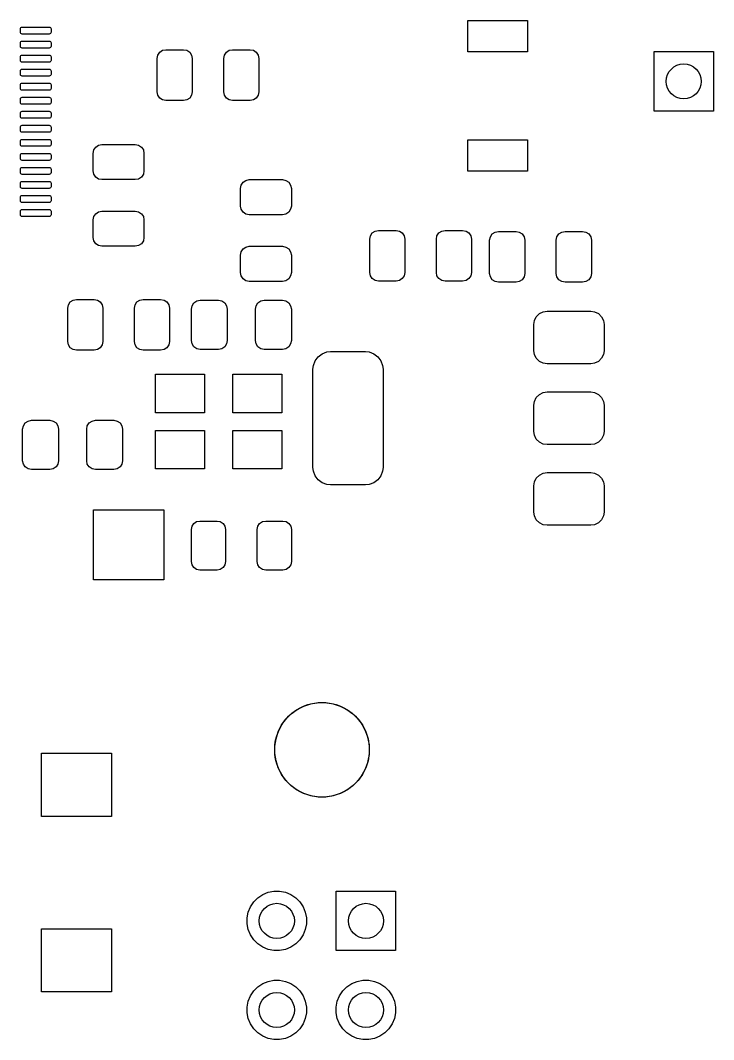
# Model space of a CAD drawing. Header units: inches. Extents: x 0.71 to 7.54, y -5.09 to -0.82.
# Drawn here: x 4.346 to 5.125, y -2.825 to -1.681 of the extents above; entities that cross this region are included whole.
import ezdxf

# ---------------------------------------------------------------- set-up
doc = ezdxf.new("R2010")
doc.units = ezdxf.units.IN
doc.header["$MEASUREMENT"] = 0
doc.layers.add('BLACK', color=250, linetype='CONTINUOUS')

msp = doc.modelspace()

# ---------------------------------------------------------------- linework, layer by layer
at = {"layer": 'BLACK', "linetype": 'CONTINUOUS'}
for p, q in [((4.3465, -1.6909), (4.3466, -1.6902)), ((4.3465, -1.6949), (4.3465, -1.6909)), ((4.3466, -1.6902), (4.347, -1.6896)), ((4.347, -1.6896), (4.3477, -1.6891)), ((4.3477, -1.6891), (4.3484, -1.689)), ((4.3484, -1.689), (4.3789, -1.689)), ((4.3789, -1.689), (4.3797, -1.6891)), ((4.3797, -1.6891), (4.3803, -1.6896)), ((4.3803, -1.6896), (4.3808, -1.6902)), ((4.3808, -1.6902), (4.3809, -1.6909)), ((4.3809, -1.6909), (4.3809, -1.6949)), ((4.8488, -1.7169), (4.8488, -1.6815)), ((4.8488, -1.6815), (4.9157, -1.6815)), ((4.9157, -1.6815), (4.9157, -1.7169)), ((4.3466, -1.6956), (4.3465, -1.6949)), ((4.347, -1.6963), (4.3466, -1.6956)), ((4.3477, -1.6967), (4.347, -1.6963)), ((4.3484, -1.6969), (4.3477, -1.6967)), ((4.3789, -1.6969), (4.3484, -1.6969)), ((4.3797, -1.6967), (4.3789, -1.6969)), ((4.3803, -1.6963), (4.3797, -1.6967)), ((4.3808, -1.6956), (4.3803, -1.6963)), ((4.3809, -1.6949), (4.3808, -1.6956)), ((4.3465, -1.7067), (4.3466, -1.7059)), ((4.3465, -1.7106), (4.3465, -1.7067)), ((4.3466, -1.7114), (4.3465, -1.7106)), ((4.3466, -1.7059), (4.347, -1.7053)), ((4.347, -1.712), (4.3466, -1.7114)), ((4.347, -1.7053), (4.3477, -1.7049)), ((4.3477, -1.7124), (4.347, -1.712)), ((4.3477, -1.7049), (4.3484, -1.7047)), ((4.3484, -1.7126), (4.3477, -1.7124)), ((4.3484, -1.7047), (4.3789, -1.7047)), ((4.3789, -1.7126), (4.3484, -1.7126)), ((4.3789, -1.7047), (4.3797, -1.7049)), ((4.3797, -1.7124), (4.3789, -1.7126)), ((4.3797, -1.7049), (4.3803, -1.7053)), ((4.3803, -1.712), (4.3797, -1.7124)), ((4.3803, -1.7053), (4.3808, -1.7059)), ((4.3808, -1.7114), (4.3803, -1.712)), ((4.3808, -1.7059), (4.3809, -1.7067)), ((4.3809, -1.7106), (4.3808, -1.7114)), ((4.3809, -1.7067), (4.3809, -1.7106)), ((4.5029, -1.7173), (4.5061, -1.7151)), ((4.5061, -1.7151), (4.5098, -1.7144)), ((4.5098, -1.7144), (4.5295, -1.7144)), ((4.5295, -1.7144), (4.5333, -1.7151)), ((4.5333, -1.7151), (4.5365, -1.7173)), ((4.5777, -1.7173), (4.5809, -1.7151)), ((4.5809, -1.7151), (4.5846, -1.7144)), ((4.5846, -1.7144), (4.6043, -1.7144)), ((4.6043, -1.7144), (4.6081, -1.7151)), ((4.6081, -1.7151), (4.6113, -1.7173)), ((4.3465, -1.7224), (4.3466, -1.7217)), ((4.3465, -1.7264), (4.3465, -1.7224)), ((4.3466, -1.7271), (4.3465, -1.7264)), ((4.3466, -1.7217), (4.347, -1.721)), ((4.347, -1.721), (4.3477, -1.7206)), ((4.3477, -1.7206), (4.3484, -1.7205)), ((4.3484, -1.7205), (4.3789, -1.7205)), ((4.3789, -1.7205), (4.3797, -1.7206)), ((4.3797, -1.7206), (4.3803, -1.721)), ((4.3803, -1.721), (4.3808, -1.7217)), ((4.3808, -1.7217), (4.3809, -1.7224)), ((4.3809, -1.7264), (4.3808, -1.7271)), ((4.3809, -1.7224), (4.3809, -1.7264)), ((4.5, -1.7242), (4.5007, -1.7204)), ((4.5, -1.7616), (4.5, -1.7242)), ((4.5007, -1.7204), (4.5029, -1.7173)), ((4.5365, -1.7173), (4.5386, -1.7204)), ((4.5386, -1.7204), (4.5394, -1.7242)), ((4.5394, -1.7242), (4.5394, -1.7616)), ((4.5748, -1.7242), (4.5756, -1.7204)), ((4.5748, -1.7616), (4.5748, -1.7242)), ((4.5756, -1.7204), (4.5777, -1.7173)), ((4.6113, -1.7173), (4.6134, -1.7204)), ((4.6134, -1.7204), (4.6142, -1.7242)), ((4.6142, -1.7242), (4.6142, -1.7616)), ((4.9157, -1.7169), (4.8488, -1.7169)), ((5.0577, -1.7835), (5.0577, -1.7165)), ((5.0577, -1.7165), (5.1246, -1.7165)), ((5.1246, -1.7165), (5.1246, -1.7835)), ((4.3465, -1.7382), (4.3466, -1.7374)), ((4.3465, -1.7421), (4.3465, -1.7382)), ((4.347, -1.7278), (4.3466, -1.7271)), ((4.3466, -1.7374), (4.347, -1.7368)), ((4.3477, -1.7282), (4.347, -1.7278)), ((4.347, -1.7368), (4.3477, -1.7364)), ((4.3484, -1.7283), (4.3477, -1.7282)), ((4.3477, -1.7364), (4.3484, -1.7362)), ((4.3789, -1.7283), (4.3484, -1.7283)), ((4.3484, -1.7362), (4.3789, -1.7362)), ((4.3797, -1.7282), (4.3789, -1.7283)), ((4.3789, -1.7362), (4.3797, -1.7364)), ((4.3803, -1.7278), (4.3797, -1.7282)), ((4.3797, -1.7364), (4.3803, -1.7368)), ((4.3808, -1.7271), (4.3803, -1.7278)), ((4.3803, -1.7368), (4.3808, -1.7374)), ((4.3808, -1.7374), (4.3809, -1.7382)), ((4.3809, -1.7382), (4.3809, -1.7421)), ((4.3466, -1.7429), (4.3465, -1.7421)), ((4.347, -1.7435), (4.3466, -1.7429)), ((4.3477, -1.7439), (4.347, -1.7435)), ((4.3484, -1.7441), (4.3477, -1.7439)), ((4.3789, -1.7441), (4.3484, -1.7441)), ((4.3797, -1.7439), (4.3789, -1.7441)), ((4.3803, -1.7435), (4.3797, -1.7439)), ((4.3808, -1.7429), (4.3803, -1.7435)), ((4.3809, -1.7421), (4.3808, -1.7429)), ((4.3465, -1.7539), (4.3466, -1.7532)), ((4.3465, -1.7579), (4.3465, -1.7539)), ((4.3466, -1.7586), (4.3465, -1.7579)), ((4.3466, -1.7532), (4.347, -1.7525)), ((4.347, -1.7593), (4.3466, -1.7586)), ((4.347, -1.7525), (4.3477, -1.7521)), ((4.3477, -1.7597), (4.347, -1.7593)), ((4.3477, -1.7521), (4.3484, -1.752)), ((4.3484, -1.7598), (4.3477, -1.7597)), ((4.3484, -1.752), (4.3789, -1.752)), ((4.3789, -1.7598), (4.3484, -1.7598)), ((4.3789, -1.752), (4.3797, -1.7521)), ((4.3797, -1.7597), (4.3789, -1.7598)), ((4.3797, -1.7521), (4.3803, -1.7525)), ((4.3803, -1.7593), (4.3797, -1.7597)), ((4.3803, -1.7525), (4.3808, -1.7532)), ((4.3808, -1.7586), (4.3803, -1.7593)), ((4.3808, -1.7532), (4.3809, -1.7539)), ((4.3809, -1.7579), (4.3808, -1.7586)), ((4.3809, -1.7539), (4.3809, -1.7579)), ((4.3465, -1.7697), (4.3466, -1.7689)), ((4.3465, -1.7736), (4.3465, -1.7697)), ((4.3466, -1.7689), (4.347, -1.7683)), ((4.347, -1.7683), (4.3477, -1.7679)), ((4.3477, -1.7679), (4.3484, -1.7677)), ((4.3484, -1.7677), (4.3789, -1.7677)), ((4.3789, -1.7677), (4.3797, -1.7679)), ((4.3797, -1.7679), (4.3803, -1.7683)), ((4.3803, -1.7683), (4.3808, -1.7689)), ((4.3808, -1.7689), (4.3809, -1.7697)), ((4.3809, -1.7697), (4.3809, -1.7736)), ((4.5007, -1.7654), (4.5, -1.7616)), ((4.5029, -1.7686), (4.5007, -1.7654)), ((4.5061, -1.7707), (4.5029, -1.7686)), ((4.5098, -1.7715), (4.5061, -1.7707)), ((4.5295, -1.7715), (4.5098, -1.7715)), ((4.5333, -1.7707), (4.5295, -1.7715)), ((4.5365, -1.7686), (4.5333, -1.7707)), ((4.5386, -1.7654), (4.5365, -1.7686)), ((4.5394, -1.7616), (4.5386, -1.7654)), ((4.5756, -1.7654), (4.5748, -1.7616)), ((4.5777, -1.7686), (4.5756, -1.7654)), ((4.5809, -1.7707), (4.5777, -1.7686)), ((4.5846, -1.7715), (4.5809, -1.7707)), ((4.6043, -1.7715), (4.5846, -1.7715)), ((4.6081, -1.7707), (4.6043, -1.7715)), ((4.6113, -1.7686), (4.6081, -1.7707)), ((4.6134, -1.7654), (4.6113, -1.7686)), ((4.6142, -1.7616), (4.6134, -1.7654)), ((4.3466, -1.7744), (4.3465, -1.7736)), ((4.347, -1.775), (4.3466, -1.7744)), ((4.3466, -1.7847), (4.347, -1.784)), ((4.3477, -1.7754), (4.347, -1.775)), ((4.347, -1.784), (4.3477, -1.7836)), ((4.3484, -1.7756), (4.3477, -1.7754)), ((4.3477, -1.7836), (4.3484, -1.7835)), ((4.3789, -1.7756), (4.3484, -1.7756)), ((4.3484, -1.7835), (4.3789, -1.7835)), ((4.3797, -1.7754), (4.3789, -1.7756)), ((4.3789, -1.7835), (4.3797, -1.7836)), ((4.3803, -1.775), (4.3797, -1.7754)), ((4.3797, -1.7836), (4.3803, -1.784)), ((4.3808, -1.7744), (4.3803, -1.775)), ((4.3803, -1.784), (4.3808, -1.7847)), ((4.3809, -1.7736), (4.3808, -1.7744)), ((5.1246, -1.7835), (5.0577, -1.7835)), ((4.3465, -1.7854), (4.3466, -1.7847)), ((4.3465, -1.7894), (4.3465, -1.7854)), ((4.3466, -1.7901), (4.3465, -1.7894)), ((4.347, -1.7908), (4.3466, -1.7901)), ((4.3477, -1.7912), (4.347, -1.7908)), ((4.3484, -1.7913), (4.3477, -1.7912)), ((4.3789, -1.7913), (4.3484, -1.7913)), ((4.3797, -1.7912), (4.3789, -1.7913)), ((4.3803, -1.7908), (4.3797, -1.7912)), ((4.3808, -1.7901), (4.3803, -1.7908)), ((4.3808, -1.7847), (4.3809, -1.7854)), ((4.3809, -1.7894), (4.3808, -1.7901)), ((4.3809, -1.7854), (4.3809, -1.7894)), ((4.3465, -1.8012), (4.3466, -1.8004)), ((4.3465, -1.8051), (4.3465, -1.8012)), ((4.3466, -1.8059), (4.3465, -1.8051)), ((4.3466, -1.8004), (4.347, -1.7998)), ((4.347, -1.8065), (4.3466, -1.8059)), ((4.347, -1.7998), (4.3477, -1.7994)), ((4.3477, -1.8069), (4.347, -1.8065)), ((4.3477, -1.7994), (4.3484, -1.7992)), ((4.3484, -1.8071), (4.3477, -1.8069)), ((4.3484, -1.7992), (4.3789, -1.7992)), ((4.3789, -1.8071), (4.3484, -1.8071)), ((4.3789, -1.7992), (4.3797, -1.7994)), ((4.3797, -1.8069), (4.3789, -1.8071)), ((4.3797, -1.7994), (4.3803, -1.7998)), ((4.3803, -1.8065), (4.3797, -1.8069)), ((4.3803, -1.7998), (4.3808, -1.8004)), ((4.3808, -1.8059), (4.3803, -1.8065)), ((4.3808, -1.8004), (4.3809, -1.8012)), ((4.3809, -1.8051), (4.3808, -1.8059)), ((4.3809, -1.8012), (4.3809, -1.8051)), ((4.3465, -1.8169), (4.3466, -1.8162)), ((4.3465, -1.8209), (4.3465, -1.8169)), ((4.3466, -1.8162), (4.347, -1.8155)), ((4.347, -1.8155), (4.3477, -1.8151)), ((4.3477, -1.8151), (4.3484, -1.815)), ((4.3484, -1.815), (4.3789, -1.815)), ((4.3789, -1.815), (4.3797, -1.8151)), ((4.3797, -1.8151), (4.3803, -1.8155)), ((4.3803, -1.8155), (4.3808, -1.8162)), ((4.3808, -1.8162), (4.3809, -1.8169)), ((4.3809, -1.8169), (4.3809, -1.8209)), ((4.8488, -1.8508), (4.8488, -1.8154)), ((4.8488, -1.8154), (4.9157, -1.8154)), ((4.9157, -1.8154), (4.9157, -1.8508)), ((4.3466, -1.8216), (4.3465, -1.8209)), ((4.347, -1.8223), (4.3466, -1.8216)), ((4.3477, -1.8227), (4.347, -1.8223)), ((4.3484, -1.8228), (4.3477, -1.8227)), ((4.3789, -1.8228), (4.3484, -1.8228)), ((4.3797, -1.8227), (4.3789, -1.8228)), ((4.3803, -1.8223), (4.3797, -1.8227)), ((4.3808, -1.8216), (4.3803, -1.8223)), ((4.3809, -1.8209), (4.3808, -1.8216)), ((4.4281, -1.8307), (4.4289, -1.8269)), ((4.4289, -1.8269), (4.431, -1.8237)), ((4.431, -1.8237), (4.4342, -1.8216)), ((4.4342, -1.8216), (4.438, -1.8209)), ((4.438, -1.8209), (4.4754, -1.8209)), ((4.4754, -1.8209), (4.4792, -1.8216)), ((4.4792, -1.8216), (4.4824, -1.8237)), ((4.4824, -1.8237), (4.4845, -1.8269)), ((4.4845, -1.8269), (4.4852, -1.8307)), ((4.3465, -1.8327), (4.3466, -1.8319)), ((4.3465, -1.8366), (4.3465, -1.8327)), ((4.3466, -1.8374), (4.3465, -1.8366)), ((4.3466, -1.8319), (4.347, -1.8313)), ((4.347, -1.838), (4.3466, -1.8374)), ((4.347, -1.8313), (4.3477, -1.8309)), ((4.3477, -1.8384), (4.347, -1.838)), ((4.3477, -1.8309), (4.3484, -1.8307)), ((4.3484, -1.8386), (4.3477, -1.8384)), ((4.3484, -1.8307), (4.3789, -1.8307)), ((4.3789, -1.8386), (4.3484, -1.8386)), ((4.3789, -1.8307), (4.3797, -1.8309)), ((4.3797, -1.8384), (4.3789, -1.8386)), ((4.3797, -1.8309), (4.3803, -1.8313)), ((4.3803, -1.838), (4.3797, -1.8384)), ((4.3803, -1.8313), (4.3808, -1.8319)), ((4.3808, -1.8374), (4.3803, -1.838)), ((4.3808, -1.8319), (4.3809, -1.8327)), ((4.3809, -1.8366), (4.3808, -1.8374)), ((4.3809, -1.8327), (4.3809, -1.8366)), ((4.4281, -1.8504), (4.4281, -1.8307)), ((4.4852, -1.8307), (4.4852, -1.8504)), ((4.3465, -1.8484), (4.3466, -1.8477)), ((4.3465, -1.8524), (4.3465, -1.8484)), ((4.3466, -1.8531), (4.3465, -1.8524)), ((4.3466, -1.8477), (4.347, -1.847)), ((4.347, -1.847), (4.3477, -1.8466)), ((4.3477, -1.8466), (4.3484, -1.8465)), ((4.3484, -1.8465), (4.3789, -1.8465)), ((4.3789, -1.8465), (4.3797, -1.8466)), ((4.3797, -1.8466), (4.3803, -1.847)), ((4.3803, -1.847), (4.3808, -1.8477)), ((4.3808, -1.8477), (4.3809, -1.8484)), ((4.3809, -1.8524), (4.3808, -1.8531)), ((4.3809, -1.8484), (4.3809, -1.8524)), ((4.4289, -1.8542), (4.4281, -1.8504)), ((4.4852, -1.8504), (4.4845, -1.8542)), ((4.9157, -1.8508), (4.8488, -1.8508)), ((4.3465, -1.8642), (4.3466, -1.8634)), ((4.3465, -1.8681), (4.3465, -1.8642)), ((4.347, -1.8538), (4.3466, -1.8531)), ((4.3466, -1.8634), (4.347, -1.8628)), ((4.3477, -1.8542), (4.347, -1.8538)), ((4.347, -1.8628), (4.3477, -1.8624)), ((4.3484, -1.8543), (4.3477, -1.8542)), ((4.3477, -1.8624), (4.3484, -1.8622)), ((4.3789, -1.8543), (4.3484, -1.8543)), ((4.3484, -1.8622), (4.3789, -1.8622)), ((4.3797, -1.8542), (4.3789, -1.8543)), ((4.3789, -1.8622), (4.3797, -1.8624)), ((4.3803, -1.8538), (4.3797, -1.8542)), ((4.3797, -1.8624), (4.3803, -1.8628)), ((4.3808, -1.8531), (4.3803, -1.8538)), ((4.3803, -1.8628), (4.3808, -1.8634)), ((4.3808, -1.8634), (4.3809, -1.8642)), ((4.3809, -1.8642), (4.3809, -1.8681)), ((4.431, -1.8574), (4.4289, -1.8542)), ((4.4342, -1.8595), (4.431, -1.8574)), ((4.438, -1.8602), (4.4342, -1.8595)), ((4.4754, -1.8602), (4.438, -1.8602)), ((4.4792, -1.8595), (4.4754, -1.8602)), ((4.4824, -1.8574), (4.4792, -1.8595)), ((4.4845, -1.8542), (4.4824, -1.8574)), ((4.5943, -1.8663), (4.5964, -1.8631)), ((4.5964, -1.8631), (4.5996, -1.861)), ((4.5996, -1.861), (4.6033, -1.8602)), ((4.6033, -1.8602), (4.6407, -1.8602)), ((4.6407, -1.8602), (4.6445, -1.861)), ((4.6445, -1.861), (4.6477, -1.8631)), ((4.6477, -1.8631), (4.6498, -1.8663)), ((4.3466, -1.8689), (4.3465, -1.8681)), ((4.347, -1.8695), (4.3466, -1.8689)), ((4.3477, -1.8699), (4.347, -1.8695)), ((4.3484, -1.8701), (4.3477, -1.8699)), ((4.3789, -1.8701), (4.3484, -1.8701)), ((4.3797, -1.8699), (4.3789, -1.8701)), ((4.3803, -1.8695), (4.3797, -1.8699)), ((4.3808, -1.8689), (4.3803, -1.8695)), ((4.3809, -1.8681), (4.3808, -1.8689)), ((4.5935, -1.8701), (4.5943, -1.8663)), ((4.5935, -1.8898), (4.5935, -1.8701)), ((4.6498, -1.8663), (4.6506, -1.8701)), ((4.6506, -1.8701), (4.6506, -1.8898)), ((4.3465, -1.8799), (4.3466, -1.8792)), ((4.3465, -1.8839), (4.3465, -1.8799)), ((4.3466, -1.8846), (4.3465, -1.8839)), ((4.3466, -1.8792), (4.347, -1.8785)), ((4.347, -1.8853), (4.3466, -1.8846)), ((4.347, -1.8785), (4.3477, -1.8781)), ((4.3477, -1.8857), (4.347, -1.8853)), ((4.3477, -1.8781), (4.3484, -1.878)), ((4.3484, -1.8858), (4.3477, -1.8857)), ((4.3484, -1.878), (4.3789, -1.878)), ((4.3789, -1.8858), (4.3484, -1.8858)), ((4.3789, -1.878), (4.3797, -1.8781)), ((4.3797, -1.8857), (4.3789, -1.8858)), ((4.3797, -1.8781), (4.3803, -1.8785)), ((4.3803, -1.8853), (4.3797, -1.8857)), ((4.3803, -1.8785), (4.3808, -1.8792)), ((4.3808, -1.8846), (4.3803, -1.8853)), ((4.3808, -1.8792), (4.3809, -1.8799)), ((4.3809, -1.8839), (4.3808, -1.8846)), ((4.3809, -1.8799), (4.3809, -1.8839)), ((4.3465, -1.8957), (4.3466, -1.8949)), ((4.3465, -1.8996), (4.3465, -1.8957)), ((4.3466, -1.8949), (4.347, -1.8943)), ((4.347, -1.8943), (4.3477, -1.8939)), ((4.3477, -1.8939), (4.3484, -1.8937)), ((4.3484, -1.8937), (4.3789, -1.8937)), ((4.3789, -1.8937), (4.3797, -1.8939)), ((4.3797, -1.8939), (4.3803, -1.8943)), ((4.3803, -1.8943), (4.3808, -1.8949)), ((4.3808, -1.8949), (4.3809, -1.8957)), ((4.3809, -1.8957), (4.3809, -1.8996)), ((4.4289, -1.9017), (4.431, -1.8986)), ((4.431, -1.8986), (4.4342, -1.8964)), ((4.4342, -1.8964), (4.438, -1.8957)), ((4.438, -1.8957), (4.4754, -1.8957)), ((4.4754, -1.8957), (4.4792, -1.8964)), ((4.4792, -1.8964), (4.4824, -1.8986)), ((4.4824, -1.8986), (4.4845, -1.9017)), ((4.5943, -1.8935), (4.5935, -1.8898)), ((4.5964, -1.8967), (4.5943, -1.8935)), ((4.5996, -1.8989), (4.5964, -1.8967)), ((4.6477, -1.8967), (4.6445, -1.8989)), ((4.6498, -1.8935), (4.6477, -1.8967)), ((4.6506, -1.8898), (4.6498, -1.8935)), ((4.3466, -1.9004), (4.3465, -1.8996)), ((4.347, -1.901), (4.3466, -1.9004)), ((4.3477, -1.9014), (4.347, -1.901)), ((4.3484, -1.9016), (4.3477, -1.9014)), ((4.3789, -1.9016), (4.3484, -1.9016)), ((4.3797, -1.9014), (4.3789, -1.9016)), ((4.3803, -1.901), (4.3797, -1.9014)), ((4.3808, -1.9004), (4.3803, -1.901)), ((4.3809, -1.8996), (4.3808, -1.9004)), ((4.4281, -1.9055), (4.4289, -1.9017)), ((4.4281, -1.9252), (4.4281, -1.9055)), ((4.4845, -1.9017), (4.4852, -1.9055)), ((4.4852, -1.9055), (4.4852, -1.9252)), ((4.6033, -1.8996), (4.5996, -1.8989)), ((4.6407, -1.8996), (4.6033, -1.8996)), ((4.6445, -1.8989), (4.6407, -1.8996)), ((4.7393, -1.9232), (4.7415, -1.92)), ((4.7415, -1.92), (4.7447, -1.9179)), ((4.7447, -1.9179), (4.7484, -1.9171)), ((4.7484, -1.9171), (4.7681, -1.9171)), ((4.7681, -1.9171), (4.7719, -1.9179)), ((4.7719, -1.9179), (4.7751, -1.92)), ((4.7751, -1.92), (4.7772, -1.9232)), ((4.8141, -1.9232), (4.8163, -1.92)), ((4.8163, -1.92), (4.8195, -1.9179)), ((4.8195, -1.9179), (4.8232, -1.9171)), ((4.8232, -1.9171), (4.8429, -1.9171)), ((4.8429, -1.9171), (4.8467, -1.9179)), ((4.8467, -1.9179), (4.8499, -1.92)), ((4.8499, -1.92), (4.852, -1.9232)), ((4.874, -1.9244), (4.8761, -1.9212)), ((4.8761, -1.9212), (4.8793, -1.9191)), ((4.8793, -1.9191), (4.8831, -1.9183)), ((4.8831, -1.9183), (4.9028, -1.9183)), ((4.9028, -1.9183), (4.9065, -1.9191)), ((4.9065, -1.9191), (4.9097, -1.9212)), ((4.9097, -1.9212), (4.9118, -1.9244)), ((4.9488, -1.9244), (4.9509, -1.9212)), ((4.9509, -1.9212), (4.9541, -1.9191)), ((4.9541, -1.9191), (4.9579, -1.9183)), ((4.9579, -1.9183), (4.9776, -1.9183)), ((4.9776, -1.9183), (4.9813, -1.9191)), ((4.9813, -1.9191), (4.9845, -1.9212)), ((4.9845, -1.9212), (4.9867, -1.9244)), ((4.4289, -1.929), (4.4281, -1.9252)), ((4.431, -1.9322), (4.4289, -1.929)), ((4.4342, -1.9343), (4.431, -1.9322)), ((4.4824, -1.9322), (4.4792, -1.9343)), ((4.4845, -1.929), (4.4824, -1.9322)), ((4.4852, -1.9252), (4.4845, -1.929)), ((4.7386, -1.927), (4.7393, -1.9232)), ((4.7386, -1.9644), (4.7386, -1.927)), ((4.7772, -1.9232), (4.778, -1.927)), ((4.778, -1.927), (4.778, -1.9644)), ((4.8134, -1.927), (4.8141, -1.9232)), ((4.8134, -1.9644), (4.8134, -1.927)), ((4.852, -1.9232), (4.8528, -1.927)), ((4.8528, -1.927), (4.8528, -1.9644)), ((4.8732, -1.9281), (4.874, -1.9244)), ((4.8732, -1.9656), (4.8732, -1.9281)), ((4.9118, -1.9244), (4.9126, -1.9281)), ((4.9126, -1.9281), (4.9126, -1.9656)), ((4.948, -1.9281), (4.9488, -1.9244)), ((4.948, -1.9656), (4.948, -1.9281)), ((4.9867, -1.9244), (4.9874, -1.9281)), ((4.9874, -1.9281), (4.9874, -1.9656)), ((4.438, -1.935), (4.4342, -1.9343)), ((4.4754, -1.935), (4.438, -1.935)), ((4.4792, -1.9343), (4.4754, -1.935)), ((4.5935, -1.9449), (4.5943, -1.9411)), ((4.5943, -1.9411), (4.5964, -1.9379)), ((4.5964, -1.9379), (4.5996, -1.9358)), ((4.5996, -1.9358), (4.6033, -1.935)), ((4.6033, -1.935), (4.6407, -1.935)), ((4.6407, -1.935), (4.6445, -1.9358)), ((4.6445, -1.9358), (4.6477, -1.9379)), ((4.6477, -1.9379), (4.6498, -1.9411)), ((4.6498, -1.9411), (4.6506, -1.9449)), ((4.5935, -1.9646), (4.5935, -1.9449)), ((4.6506, -1.9449), (4.6506, -1.9646)), ((4.5943, -1.9683), (4.5935, -1.9646)), ((4.6506, -1.9646), (4.6498, -1.9683)), ((4.7393, -1.9681), (4.7386, -1.9644)), ((4.778, -1.9644), (4.7772, -1.9681)), ((4.8141, -1.9681), (4.8134, -1.9644)), ((4.8528, -1.9644), (4.852, -1.9681)), ((4.874, -1.9693), (4.8732, -1.9656)), ((4.9126, -1.9656), (4.9118, -1.9693)), ((4.9488, -1.9693), (4.948, -1.9656)), ((4.9874, -1.9656), (4.9867, -1.9693)), ((4.5964, -1.9715), (4.5943, -1.9683)), ((4.5996, -1.9737), (4.5964, -1.9715)), ((4.6033, -1.9744), (4.5996, -1.9737)), ((4.6407, -1.9744), (4.6033, -1.9744)), ((4.6445, -1.9737), (4.6407, -1.9744)), ((4.6477, -1.9715), (4.6445, -1.9737)), ((4.6498, -1.9683), (4.6477, -1.9715)), ((4.7415, -1.9713), (4.7393, -1.9681)), ((4.7447, -1.9735), (4.7415, -1.9713)), ((4.7484, -1.9742), (4.7447, -1.9735)), ((4.7681, -1.9742), (4.7484, -1.9742)), ((4.7719, -1.9735), (4.7681, -1.9742)), ((4.7751, -1.9713), (4.7719, -1.9735)), ((4.7772, -1.9681), (4.7751, -1.9713)), ((4.8163, -1.9713), (4.8141, -1.9681)), ((4.8195, -1.9735), (4.8163, -1.9713)), ((4.8232, -1.9742), (4.8195, -1.9735)), ((4.8429, -1.9742), (4.8232, -1.9742)), ((4.8467, -1.9735), (4.8429, -1.9742)), ((4.8499, -1.9713), (4.8467, -1.9735)), ((4.852, -1.9681), (4.8499, -1.9713)), ((4.8761, -1.9725), (4.874, -1.9693)), ((4.8793, -1.9746), (4.8761, -1.9725)), ((4.8831, -1.9754), (4.8793, -1.9746)), ((4.9028, -1.9754), (4.8831, -1.9754)), ((4.9065, -1.9746), (4.9028, -1.9754)), ((4.9097, -1.9725), (4.9065, -1.9746)), ((4.9118, -1.9693), (4.9097, -1.9725)), ((4.9509, -1.9725), (4.9488, -1.9693)), ((4.9541, -1.9746), (4.9509, -1.9725)), ((4.9579, -1.9754), (4.9541, -1.9746)), ((4.9776, -1.9754), (4.9579, -1.9754)), ((4.9813, -1.9746), (4.9776, -1.9754)), ((4.9845, -1.9725), (4.9813, -1.9746)), ((4.9867, -1.9693), (4.9845, -1.9725)), ((4.3996, -2.0044), (4.4004, -2.0007)), ((4.4004, -2.0007), (4.4025, -1.9975)), ((4.4025, -1.9975), (4.4057, -1.9953)), ((4.4057, -1.9953), (4.4094, -1.9946)), ((4.4094, -1.9946), (4.4291, -1.9946)), ((4.4291, -1.9946), (4.4329, -1.9953)), ((4.4329, -1.9953), (4.4361, -1.9975)), ((4.4361, -1.9975), (4.4382, -2.0007)), ((4.4382, -2.0007), (4.439, -2.0044)), ((4.4744, -2.0044), (4.4752, -2.0007)), ((4.4752, -2.0007), (4.4773, -1.9975)), ((4.4773, -1.9975), (4.4805, -1.9953)), ((4.4805, -1.9953), (4.4843, -1.9946)), ((4.4843, -1.9946), (4.5039, -1.9946)), ((4.5039, -1.9946), (4.5077, -1.9953)), ((4.5077, -1.9953), (4.5109, -1.9975)), ((4.5109, -1.9975), (4.513, -2.0007)), ((4.513, -2.0007), (4.5138, -2.0044)), ((4.5391, -2.0017), (4.5413, -1.9985)), ((4.5413, -1.9985), (4.5445, -1.9963)), ((4.5445, -1.9963), (4.5482, -1.9956)), ((4.5482, -1.9956), (4.5689, -1.9956)), ((4.5689, -1.9956), (4.5727, -1.9963)), ((4.5727, -1.9963), (4.5759, -1.9985)), ((4.5759, -1.9985), (4.578, -2.0017)), ((4.611, -2.0017), (4.6131, -1.9985)), ((4.6131, -1.9985), (4.6163, -1.9963)), ((4.6163, -1.9963), (4.6201, -1.9956)), ((4.6201, -1.9956), (4.6407, -1.9956)), ((4.6407, -1.9956), (4.6445, -1.9963)), ((4.6445, -1.9963), (4.6477, -1.9985)), ((4.6477, -1.9985), (4.6498, -2.0017)), ((4.3996, -2.0418), (4.3996, -2.0044)), ((4.439, -2.0044), (4.439, -2.0418)), ((4.4744, -2.0418), (4.4744, -2.0044)), ((4.5138, -2.0044), (4.5138, -2.0418)), ((4.5384, -2.0054), (4.5391, -2.0017)), ((4.5384, -2.0409), (4.5384, -2.0054)), ((4.578, -2.0017), (4.5787, -2.0054)), ((4.5787, -2.0054), (4.5787, -2.0409)), ((4.6102, -2.0054), (4.611, -2.0017)), ((4.6102, -2.0409), (4.6102, -2.0054)), ((4.6498, -2.0017), (4.6506, -2.0054)), ((4.6506, -2.0054), (4.6506, -2.0409)), ((4.9256, -2.0141), (4.929, -2.0106)), ((4.929, -2.0106), (4.9334, -2.0085)), ((4.9334, -2.0085), (4.9376, -2.0079)), ((4.9376, -2.0079), (4.9868, -2.0079)), ((4.9868, -2.0079), (4.991, -2.0085)), ((4.991, -2.0085), (4.9954, -2.0106)), ((4.9954, -2.0106), (4.9988, -2.0141)), ((4.9228, -2.0226), (4.9234, -2.0184)), ((4.9228, -2.0522), (4.9228, -2.0226)), ((4.9234, -2.0184), (4.9256, -2.0141)), ((4.9988, -2.0141), (5.001, -2.0184)), ((5.001, -2.0184), (5.0016, -2.0226)), ((5.0016, -2.0226), (5.0016, -2.0522)), ((4.4004, -2.0456), (4.3996, -2.0418)), ((4.4025, -2.0488), (4.4004, -2.0456)), ((4.4382, -2.0456), (4.4361, -2.0488)), ((4.439, -2.0418), (4.4382, -2.0456)), ((4.4752, -2.0456), (4.4744, -2.0418)), ((4.4773, -2.0488), (4.4752, -2.0456)), ((4.513, -2.0456), (4.5109, -2.0488)), ((4.5138, -2.0418), (4.513, -2.0456)), ((4.5391, -2.0446), (4.5384, -2.0409)), ((4.5413, -2.0478), (4.5391, -2.0446)), ((4.578, -2.0446), (4.5759, -2.0478)), ((4.5787, -2.0409), (4.578, -2.0446)), ((4.611, -2.0446), (4.6102, -2.0409)), ((4.6131, -2.0478), (4.611, -2.0446)), ((4.6498, -2.0446), (4.6477, -2.0478)), ((4.6506, -2.0409), (4.6498, -2.0446)), ((4.4057, -2.0509), (4.4025, -2.0488)), ((4.4094, -2.0517), (4.4057, -2.0509)), ((4.4291, -2.0517), (4.4094, -2.0517)), ((4.4329, -2.0509), (4.4291, -2.0517)), ((4.4361, -2.0488), (4.4329, -2.0509)), ((4.4805, -2.0509), (4.4773, -2.0488)), ((4.4843, -2.0517), (4.4805, -2.0509)), ((4.5039, -2.0517), (4.4843, -2.0517)), ((4.5077, -2.0509), (4.5039, -2.0517)), ((4.5109, -2.0488), (4.5077, -2.0509)), ((4.5445, -2.0499), (4.5413, -2.0478)), ((4.5482, -2.0507), (4.5445, -2.0499)), ((4.5689, -2.0507), (4.5482, -2.0507)), ((4.5727, -2.0499), (4.5689, -2.0507)), ((4.5759, -2.0478), (4.5727, -2.0499)), ((4.6163, -2.0499), (4.6131, -2.0478)), ((4.6201, -2.0507), (4.6163, -2.0499)), ((4.6407, -2.0507), (4.6201, -2.0507)), ((4.6445, -2.0499), (4.6407, -2.0507)), ((4.6477, -2.0478), (4.6445, -2.0499)), ((4.6806, -2.0589), (4.6851, -2.0556)), ((4.6851, -2.0556), (4.6903, -2.0536)), ((4.6903, -2.0536), (4.6945, -2.0531)), ((4.6945, -2.0531), (4.7339, -2.0531)), ((4.7339, -2.0531), (4.738, -2.0536)), ((4.738, -2.0536), (4.7433, -2.0556)), ((4.7433, -2.0556), (4.7478, -2.0589)), ((4.9234, -2.0564), (4.9228, -2.0522)), ((4.9256, -2.0607), (4.9234, -2.0564)), ((5.001, -2.0564), (4.9988, -2.0607)), ((5.0016, -2.0522), (5.001, -2.0564)), ((4.6748, -2.0728), (4.6753, -2.0687)), ((4.6753, -2.0687), (4.6772, -2.0634)), ((4.6772, -2.0634), (4.6806, -2.0589)), ((4.7478, -2.0589), (4.7511, -2.0634)), ((4.7511, -2.0634), (4.7531, -2.0687)), ((4.7531, -2.0687), (4.7535, -2.0728)), ((4.929, -2.0642), (4.9256, -2.0607)), ((4.9334, -2.0663), (4.929, -2.0642)), ((4.9376, -2.0669), (4.9334, -2.0663)), ((4.9868, -2.0669), (4.9376, -2.0669)), ((4.991, -2.0663), (4.9868, -2.0669)), ((4.9954, -2.0642), (4.991, -2.0663)), ((4.9988, -2.0607), (4.9954, -2.0642)), ((4.4982, -2.1219), (4.4982, -2.0786)), ((4.4982, -2.0786), (4.5533, -2.0786)), ((4.5533, -2.0786), (4.5533, -2.1219)), ((4.5848, -2.1219), (4.5848, -2.0786)), ((4.5848, -2.0786), (4.6399, -2.0786)), ((4.6399, -2.0786), (4.6399, -2.1219)), ((4.6748, -2.1831), (4.6748, -2.0728)), ((4.7535, -2.0728), (4.7535, -2.1831)), ((4.9256, -2.1046), (4.929, -2.1012)), ((4.929, -2.1012), (4.9334, -2.099)), ((4.9334, -2.099), (4.9376, -2.0984)), ((4.9376, -2.0984), (4.9868, -2.0984)), ((4.9868, -2.0984), (4.991, -2.099)), ((4.991, -2.099), (4.9954, -2.1012)), ((4.9954, -2.1012), (4.9988, -2.1046)), ((4.9228, -2.1132), (4.9234, -2.109)), ((4.9228, -2.1427), (4.9228, -2.1132)), ((4.9234, -2.109), (4.9256, -2.1046)), ((4.9988, -2.1046), (5.001, -2.109)), ((5.001, -2.109), (5.0016, -2.1132)), ((5.0016, -2.1132), (5.0016, -2.1427)), ((4.5533, -2.1219), (4.4982, -2.1219)), ((4.6399, -2.1219), (4.5848, -2.1219)), ((4.349, -2.1402), (4.3498, -2.1364)), ((4.3498, -2.1364), (4.3519, -2.1332)), ((4.3519, -2.1332), (4.3551, -2.1311)), ((4.3551, -2.1311), (4.3589, -2.1303)), ((4.3589, -2.1303), (4.3795, -2.1303)), ((4.3795, -2.1303), (4.3833, -2.1311)), ((4.3833, -2.1311), (4.3865, -2.1332)), ((4.3865, -2.1332), (4.3886, -2.1364)), ((4.3886, -2.1364), (4.3894, -2.1402)), ((4.4209, -2.1402), (4.4216, -2.1364)), ((4.4216, -2.1364), (4.4237, -2.1332)), ((4.4237, -2.1332), (4.4269, -2.1311)), ((4.4269, -2.1311), (4.4307, -2.1303)), ((4.4307, -2.1303), (4.4514, -2.1303)), ((4.4514, -2.1303), (4.4551, -2.1311)), ((4.4551, -2.1311), (4.4583, -2.1332)), ((4.4583, -2.1332), (4.4605, -2.1364)), ((4.4605, -2.1364), (4.4612, -2.1402)), ((4.349, -2.1756), (4.349, -2.1402)), ((4.3894, -2.1402), (4.3894, -2.1756)), ((4.4209, -2.1756), (4.4209, -2.1402)), ((4.4612, -2.1402), (4.4612, -2.1756)), ((4.4982, -2.1849), (4.4982, -2.1416)), ((4.4982, -2.1416), (4.5533, -2.1416)), ((4.5533, -2.1416), (4.5533, -2.1849)), ((4.5848, -2.1849), (4.5848, -2.1416)), ((4.5848, -2.1416), (4.6399, -2.1416)), ((4.6399, -2.1416), (4.6399, -2.1849)), ((4.9234, -2.1469), (4.9228, -2.1427)), ((4.9256, -2.1513), (4.9234, -2.1469)), ((5.001, -2.1469), (4.9988, -2.1513)), ((5.0016, -2.1427), (5.001, -2.1469)), ((4.929, -2.1547), (4.9256, -2.1513)), ((4.9334, -2.1569), (4.929, -2.1547)), ((4.9376, -2.1575), (4.9334, -2.1569)), ((4.9868, -2.1575), (4.9376, -2.1575)), ((4.991, -2.1569), (4.9868, -2.1575)), ((4.9954, -2.1547), (4.991, -2.1569)), ((4.9988, -2.1513), (4.9954, -2.1547)), ((4.3498, -2.1794), (4.349, -2.1756)), ((4.3519, -2.1826), (4.3498, -2.1794)), ((4.3551, -2.1847), (4.3519, -2.1826)), ((4.3865, -2.1826), (4.3833, -2.1847)), ((4.3886, -2.1794), (4.3865, -2.1826)), ((4.3894, -2.1756), (4.3886, -2.1794)), ((4.4216, -2.1794), (4.4209, -2.1756)), ((4.4237, -2.1826), (4.4216, -2.1794)), ((4.4269, -2.1847), (4.4237, -2.1826)), ((4.4583, -2.1826), (4.4551, -2.1847)), ((4.4605, -2.1794), (4.4583, -2.1826)), ((4.4612, -2.1756), (4.4605, -2.1794)), ((4.6753, -2.1873), (4.6748, -2.1831)), ((4.7535, -2.1831), (4.7531, -2.1873)), ((4.3589, -2.1854), (4.3551, -2.1847)), ((4.3795, -2.1854), (4.3589, -2.1854)), ((4.3833, -2.1847), (4.3795, -2.1854)), ((4.4307, -2.1854), (4.4269, -2.1847)), ((4.4514, -2.1854), (4.4307, -2.1854)), ((4.4551, -2.1847), (4.4514, -2.1854)), ((4.5533, -2.1849), (4.4982, -2.1849)), ((4.6399, -2.1849), (4.5848, -2.1849)), ((4.6772, -2.1925), (4.6753, -2.1873)), ((4.6806, -2.197), (4.6772, -2.1925)), ((4.7511, -2.1925), (4.7478, -2.197)), ((4.7531, -2.1873), (4.7511, -2.1925)), ((4.9234, -2.1995), (4.9256, -2.1952)), ((4.9256, -2.1952), (4.929, -2.1917)), ((4.929, -2.1917), (4.9334, -2.1896)), ((4.9334, -2.1896), (4.9376, -2.189)), ((4.9376, -2.189), (4.9868, -2.189)), ((4.9868, -2.189), (4.991, -2.1896)), ((4.991, -2.1896), (4.9954, -2.1917)), ((4.9954, -2.1917), (4.9988, -2.1952)), ((4.9988, -2.1952), (5.001, -2.1995)), ((4.6851, -2.2003), (4.6806, -2.197)), ((4.6903, -2.2023), (4.6851, -2.2003)), ((4.6945, -2.2028), (4.6903, -2.2023)), ((4.7339, -2.2028), (4.6945, -2.2028)), ((4.738, -2.2023), (4.7339, -2.2028)), ((4.7433, -2.2003), (4.738, -2.2023)), ((4.7478, -2.197), (4.7433, -2.2003)), ((4.9228, -2.2037), (4.9234, -2.1995)), ((4.9228, -2.2333), (4.9228, -2.2037)), ((5.001, -2.1995), (5.0016, -2.2037)), ((5.0016, -2.2037), (5.0016, -2.2333)), ((4.4287, -2.3094), (4.4287, -2.2307)), ((4.4287, -2.2307), (4.5075, -2.2307)), ((4.5075, -2.2307), (4.5075, -2.3094)), ((4.9234, -2.2375), (4.9228, -2.2333)), ((4.9256, -2.2418), (4.9234, -2.2375)), ((5.001, -2.2375), (4.9988, -2.2418)), ((5.0016, -2.2333), (5.001, -2.2375)), ((4.5384, -2.2529), (4.5391, -2.2492)), ((4.5384, -2.2888), (4.5384, -2.2529)), ((4.5391, -2.2492), (4.5412, -2.2461)), ((4.5412, -2.2461), (4.5443, -2.244)), ((4.5443, -2.244), (4.548, -2.2433)), ((4.548, -2.2433), (4.5672, -2.2433)), ((4.5672, -2.2433), (4.5708, -2.244)), ((4.5708, -2.244), (4.574, -2.2461)), ((4.574, -2.2461), (4.576, -2.2492)), ((4.576, -2.2492), (4.5768, -2.2529)), ((4.5768, -2.2529), (4.5768, -2.2888)), ((4.6122, -2.2529), (4.6129, -2.2492)), ((4.6122, -2.2888), (4.6122, -2.2529)), ((4.6129, -2.2492), (4.615, -2.2461)), ((4.615, -2.2461), (4.6181, -2.244)), ((4.6181, -2.244), (4.6218, -2.2433)), ((4.6218, -2.2433), (4.641, -2.2433)), ((4.641, -2.2433), (4.6447, -2.244)), ((4.6447, -2.244), (4.6478, -2.2461)), ((4.6478, -2.2461), (4.6499, -2.2492)), ((4.6499, -2.2492), (4.6506, -2.2529)), ((4.6506, -2.2529), (4.6506, -2.2888)), ((4.929, -2.2453), (4.9256, -2.2418)), ((4.9334, -2.2474), (4.929, -2.2453)), ((4.9376, -2.248), (4.9334, -2.2474)), ((4.9868, -2.248), (4.9376, -2.248)), ((4.991, -2.2474), (4.9868, -2.248)), ((4.9954, -2.2453), (4.991, -2.2474)), ((4.9988, -2.2418), (4.9954, -2.2453)), ((4.5391, -2.2925), (4.5384, -2.2888)), ((4.5412, -2.2956), (4.5391, -2.2925)), ((4.5443, -2.2977), (4.5412, -2.2956)), ((4.548, -2.2984), (4.5443, -2.2977)), ((4.5672, -2.2984), (4.548, -2.2984)), ((4.5708, -2.2977), (4.5672, -2.2984)), ((4.574, -2.2956), (4.5708, -2.2977)), ((4.576, -2.2925), (4.574, -2.2956)), ((4.5768, -2.2888), (4.576, -2.2925)), ((4.6129, -2.2925), (4.6122, -2.2888)), ((4.615, -2.2956), (4.6129, -2.2925)), ((4.6181, -2.2977), (4.615, -2.2956)), ((4.6218, -2.2984), (4.6181, -2.2977)), ((4.641, -2.2984), (4.6218, -2.2984)), ((4.6447, -2.2977), (4.641, -2.2984)), ((4.6478, -2.2956), (4.6447, -2.2977)), ((4.6499, -2.2925), (4.6478, -2.2956)), ((4.6506, -2.2888), (4.6499, -2.2925)), ((4.5075, -2.3094), (4.4287, -2.3094)), ((4.6726, -2.4483), (4.6809, -2.447)), ((4.6809, -2.447), (4.6892, -2.447)), ((4.6892, -2.447), (4.6974, -2.4483)), ((4.6505, -2.4596), (4.6573, -2.4547)), ((4.6573, -2.4547), (4.6647, -2.4509)), ((4.6647, -2.4509), (4.6726, -2.4483)), ((4.6974, -2.4483), (4.7054, -2.4509)), ((4.7054, -2.4509), (4.7128, -2.4547)), ((4.7128, -2.4547), (4.7196, -2.4596)), ((4.6397, -2.4722), (4.6446, -2.4655)), ((4.6446, -2.4655), (4.6505, -2.4596)), ((4.7196, -2.4596), (4.7255, -2.4655)), ((4.7255, -2.4655), (4.7304, -2.4722)), ((4.6334, -2.4876), (4.6359, -2.4797)), ((4.6359, -2.4797), (4.6397, -2.4722)), ((4.7304, -2.4722), (4.7341, -2.4797)), ((4.7341, -2.4797), (4.7367, -2.4876)), ((4.6321, -2.4958), (4.6334, -2.4876)), ((4.7367, -2.4876), (4.738, -2.4958)), ((4.3701, -2.5748), (4.3701, -2.5039)), ((4.3701, -2.5039), (4.4488, -2.5039)), ((4.4488, -2.5039), (4.4488, -2.5748)), ((4.6321, -2.5042), (4.6321, -2.4958)), ((4.6334, -2.5124), (4.6321, -2.5042)), ((4.738, -2.5042), (4.7367, -2.5124)), ((4.738, -2.4958), (4.738, -2.5042)), ((4.6359, -2.5203), (4.6334, -2.5124)), ((4.7367, -2.5124), (4.7341, -2.5203)), ((4.6397, -2.5278), (4.6359, -2.5203)), ((4.7341, -2.5203), (4.7304, -2.5278)), ((4.6446, -2.5345), (4.6397, -2.5278)), ((4.6505, -2.5404), (4.6446, -2.5345)), ((4.7255, -2.5345), (4.7196, -2.5404)), ((4.7304, -2.5278), (4.7255, -2.5345)), ((4.6573, -2.5453), (4.6505, -2.5404)), ((4.6647, -2.5491), (4.6573, -2.5453)), ((4.6726, -2.5517), (4.6647, -2.5491)), ((4.7054, -2.5491), (4.6974, -2.5517)), ((4.7128, -2.5453), (4.7054, -2.5491)), ((4.7196, -2.5404), (4.7128, -2.5453)), ((4.6809, -2.553), (4.6726, -2.5517)), ((4.6892, -2.553), (4.6809, -2.553)), ((4.6974, -2.5517), (4.6892, -2.553)), ((4.4488, -2.5748), (4.3701, -2.5748)), ((4.613, -2.6661), (4.6185, -2.6624)), ((4.6185, -2.6624), (4.6245, -2.6599)), ((4.6245, -2.6599), (4.631, -2.6586)), ((4.631, -2.6586), (4.6375, -2.6586)), ((4.6375, -2.6586), (4.644, -2.6599)), ((4.644, -2.6599), (4.65, -2.6624)), ((4.65, -2.6624), (4.6555, -2.6661)), ((4.7008, -2.7254), (4.7008, -2.6585)), ((4.7008, -2.6585), (4.7677, -2.6585)), ((4.7677, -2.6585), (4.7677, -2.7254)), ((4.6022, -2.6822), (4.6047, -2.6762)), ((4.6047, -2.6762), (4.6084, -2.6707)), ((4.6084, -2.6707), (4.613, -2.6661)), ((4.6555, -2.6661), (4.6601, -2.6707)), ((4.6601, -2.6707), (4.6638, -2.6762)), ((4.6638, -2.6762), (4.6663, -2.6822)), ((4.6009, -2.6887), (4.6022, -2.6822)), ((4.6663, -2.6822), (4.6676, -2.6887)), ((4.6009, -2.6952), (4.6009, -2.6887)), ((4.6022, -2.7017), (4.6009, -2.6952)), ((4.6676, -2.6952), (4.6663, -2.7017)), ((4.6676, -2.6887), (4.6676, -2.6952)), ((4.3701, -2.7717), (4.3701, -2.7008)), ((4.3701, -2.7008), (4.4488, -2.7008)), ((4.4488, -2.7008), (4.4488, -2.7717)), ((4.6047, -2.7077), (4.6022, -2.7017)), ((4.6084, -2.7132), (4.6047, -2.7077)), ((4.6638, -2.7077), (4.6601, -2.7132)), ((4.6663, -2.7017), (4.6638, -2.7077)), ((4.613, -2.7178), (4.6084, -2.7132)), ((4.6185, -2.7215), (4.613, -2.7178)), ((4.6245, -2.724), (4.6185, -2.7215)), ((4.65, -2.7215), (4.644, -2.724)), ((4.6555, -2.7178), (4.65, -2.7215)), ((4.6601, -2.7132), (4.6555, -2.7178)), ((4.631, -2.7253), (4.6245, -2.724)), ((4.6375, -2.7253), (4.631, -2.7253)), ((4.644, -2.724), (4.6375, -2.7253)), ((4.7677, -2.7254), (4.7008, -2.7254)), ((4.6084, -2.7707), (4.613, -2.7661)), ((4.613, -2.7661), (4.6185, -2.7624)), ((4.6185, -2.7624), (4.6245, -2.7599)), ((4.6245, -2.7599), (4.631, -2.7586)), ((4.631, -2.7586), (4.6375, -2.7586)), ((4.6375, -2.7586), (4.644, -2.7599)), ((4.644, -2.7599), (4.65, -2.7624)), ((4.65, -2.7624), (4.6555, -2.7661)), ((4.6555, -2.7661), (4.6601, -2.7707)), ((4.7084, -2.7707), (4.713, -2.7661)), ((4.713, -2.7661), (4.7185, -2.7624)), ((4.7185, -2.7624), (4.7245, -2.7599)), ((4.7245, -2.7599), (4.731, -2.7586)), ((4.731, -2.7586), (4.7375, -2.7586)), ((4.7375, -2.7586), (4.744, -2.7599)), ((4.744, -2.7599), (4.75, -2.7624)), ((4.75, -2.7624), (4.7555, -2.7661)), ((4.7555, -2.7661), (4.7601, -2.7707)), ((4.4488, -2.7717), (4.3701, -2.7717)), ((4.6022, -2.7822), (4.6047, -2.7762)), ((4.6047, -2.7762), (4.6084, -2.7707)), ((4.6601, -2.7707), (4.6638, -2.7762)), ((4.6638, -2.7762), (4.6663, -2.7822)), ((4.7022, -2.7822), (4.7047, -2.7762)), ((4.7047, -2.7762), (4.7084, -2.7707)), ((4.7601, -2.7707), (4.7638, -2.7762)), ((4.7638, -2.7762), (4.7663, -2.7822)), ((4.6009, -2.7887), (4.6022, -2.7822)), ((4.6009, -2.7952), (4.6009, -2.7887)), ((4.6663, -2.7822), (4.6676, -2.7887)), ((4.6676, -2.7887), (4.6676, -2.7952)), ((4.7009, -2.7887), (4.7022, -2.7822)), ((4.7009, -2.7952), (4.7009, -2.7887)), ((4.7663, -2.7822), (4.7676, -2.7887)), ((4.7676, -2.7887), (4.7676, -2.7952)), ((4.6022, -2.8017), (4.6009, -2.7952)), ((4.6047, -2.8077), (4.6022, -2.8017)), ((4.6663, -2.8017), (4.6638, -2.8077)), ((4.6676, -2.7952), (4.6663, -2.8017)), ((4.7022, -2.8017), (4.7009, -2.7952)), ((4.7047, -2.8077), (4.7022, -2.8017)), ((4.7663, -2.8017), (4.7638, -2.8077)), ((4.7676, -2.7952), (4.7663, -2.8017)), ((4.6084, -2.8132), (4.6047, -2.8077)), ((4.613, -2.8178), (4.6084, -2.8132)), ((4.6601, -2.8132), (4.6555, -2.8178)), ((4.6638, -2.8077), (4.6601, -2.8132)), ((4.7084, -2.8132), (4.7047, -2.8077)), ((4.713, -2.8178), (4.7084, -2.8132)), ((4.7601, -2.8132), (4.7555, -2.8178)), ((4.7638, -2.8077), (4.7601, -2.8132)), ((4.6185, -2.8215), (4.613, -2.8178)), ((4.6245, -2.824), (4.6185, -2.8215)), ((4.631, -2.8253), (4.6245, -2.824)), ((4.644, -2.824), (4.6375, -2.8253)), ((4.65, -2.8215), (4.644, -2.824)), ((4.6555, -2.8178), (4.65, -2.8215)), ((4.7185, -2.8215), (4.713, -2.8178)), ((4.7245, -2.824), (4.7185, -2.8215)), ((4.731, -2.8253), (4.7245, -2.824)), ((4.744, -2.824), (4.7375, -2.8253)), ((4.75, -2.8215), (4.744, -2.824)), ((4.7555, -2.8178), (4.75, -2.8215)), ((4.6375, -2.8253), (4.631, -2.8253)), ((4.7375, -2.8253), (4.731, -2.8253))]:
    msp.add_line(p, q, dxfattribs=at)
at = {"layer": 'BLACK'}
for centre, radius in [((5.0911, -1.75), 0.0197), ((4.685, -2.5), 0.0531), ((4.685, -2.5), 0.0531), ((4.6343, -2.692), 0.0197), ((4.7343, -2.692), 0.0197), ((4.6343, -2.792), 0.0197), ((4.7343, -2.792), 0.0197)]:
    msp.add_circle(centre, radius, dxfattribs=at)
at = {"layer": 'WHITE'}
for centre in [(5.0911, -1.75), (4.6343, -2.692), (4.7343, -2.692), (4.6343, -2.792), (4.7343, -2.792)]:
    msp.add_circle(centre, 0.0197, dxfattribs=at)

doc.saveas('drawing.dxf')
